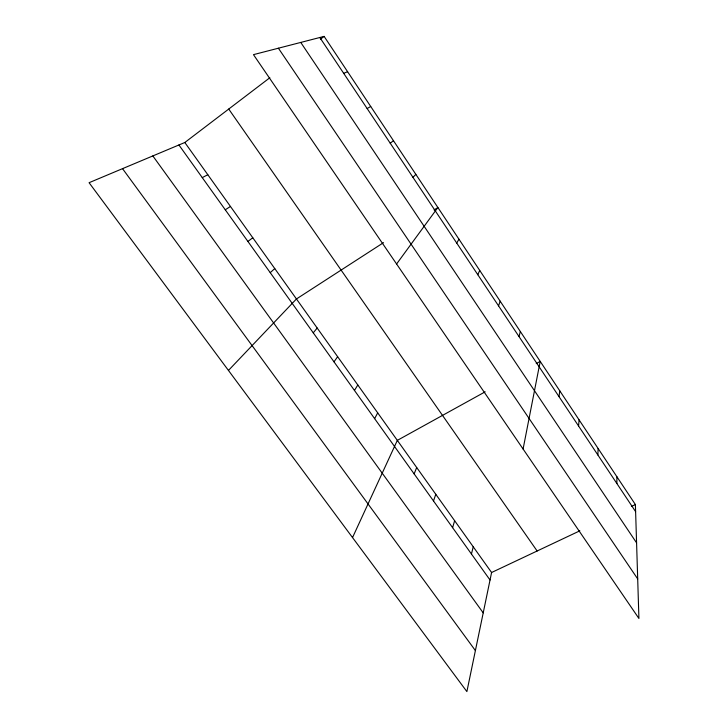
<?xml version="1.0" encoding="UTF-8"?>
<svg xmlns="http://www.w3.org/2000/svg" width="728" height="728" viewBox="0 0 728 728"><rect width="100%" height="100%" fill="white"/><g stroke="black" fill="none" stroke-linecap="round" stroke-linejoin="round"><path stroke-width="1.09" d="M616.88 483.519L616.898 476.74M597.861 454.964L598.134 448.521M578.578 426.007L579.097 419.892M559.004 396.624L559.796 390.854M523.086 449.03L540.212 361.397L536.236 363.6M184.821 142.497L491.591 572.508L466.885 691.6L89.08 182.701L184.821 142.497L269.842 77.741M471.444 554.017L473.236 546.783M519 336.564L520.338 331.522M452.607 527.663L454.636 520.711M433.506 500.964L435.79 494.294M498.553 305.869L500.181 301.192M414.15 473.892L416.689 467.512M477.805 274.711L479.725 270.425M352.534 537.564L397.324 440.376L485.166 391.828M374.629 418.636L377.705 412.867M456.738 243.079L458.959 239.203M354.454 390.436L357.812 384.976M334.006 361.825L337.637 356.702M396.587 263.991L437.883 207.507L434.097 209.955M313.258 332.823L317.19 328.037M412.976 177.368L415.843 174.347M228.456 370.434L296.451 298.962L383.547 242.642M270.234 272.654L274.774 268.577M390.244 143.243L393.448 140.677M320.52 39.139L324.115 36.4L635.398 504.568L638.92 618.463L253.471 54.645L324.115 36.4M247.911 241.45L252.78 237.756M225.261 209.773L230.467 206.47M367.149 108.563L370.707 106.461M202.266 177.614L207.817 174.72M491.591 572.508L579.825 530.83M631.413 506.46L635.398 504.568M343.68 73.319L347.593 71.708M122.532 168.659L475.393 650.577M152.844 155.929L483.219 612.867M178.915 144.972L490.035 580.007M228.728 109.054L537.137 550.996M278.405 48.212L637.701 578.924M300.764 42.433L636.581 542.861M319.829 37.51L635.617 511.657"/></g></svg>
